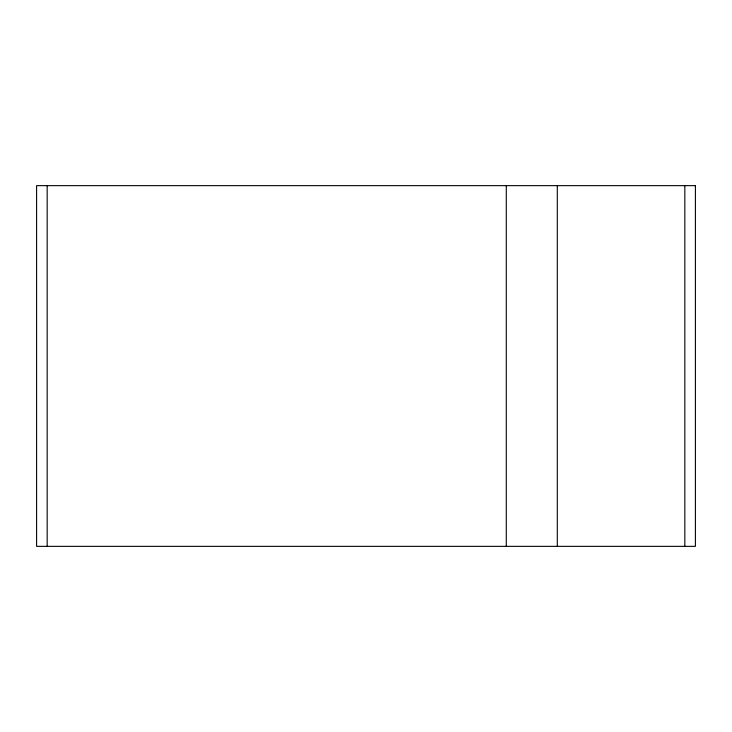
<?xml version="1.0" encoding="UTF-8"?>
<svg xmlns="http://www.w3.org/2000/svg" width="732" height="732" viewBox="0 0 732 732"><rect width="100%" height="100%" fill="white"/><g stroke="black" fill="none" stroke-linecap="round" stroke-linejoin="round"><path stroke-width="1.1" d="M684.832 185.644L684.832 546.356M557.299 185.644L557.299 546.356M506.288 185.644L506.288 546.356M47.168 185.644L47.168 546.356M695.4 185.644L36.6 185.644L36.6 546.356L695.4 546.356L695.4 185.644"/></g></svg>
